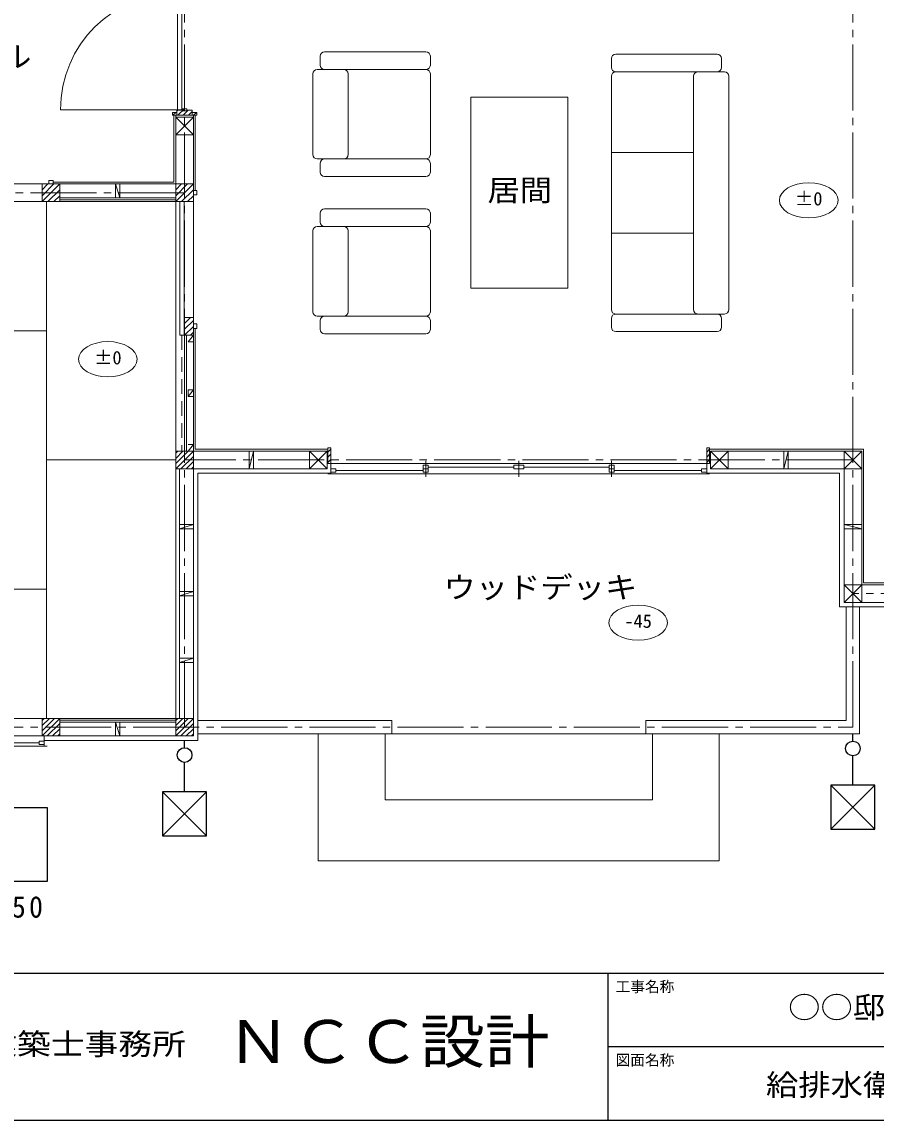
# Model space of a CAD drawing. Units: millimetres, scale not verified. Extents: x -10000 to 10000, y -6925 to 6925.
# Drawn here: x -992 to 4823, y -6925 to 554 of the extents above; entities that cross this region are included whole.
import ezdxf
from ezdxf.enums import TextEntityAlignment as Align

# ---------------------------------------------------------------- set-up
doc = ezdxf.new("R2010")
doc.units = ezdxf.units.MM
doc.header["$LTSCALE"] = 50
doc.linetypes.add('CHAIN2', pattern=[12, 9, -1, 1, -1])
doc.linetypes.add('DASHED2', pattern=[3, 2, -1])
for name, color, linetype, lineweight in [('1-0', 5, 'CHAIN2', 9), ('1-1', 5, 'Continuous', 9), ('1-2', 5, 'Continuous', 9), ('1-3', 5, 'Continuous', 9), ('1-4', 5, 'Continuous', 9), ('1-5', 5, 'Continuous', 9), ('1-7', 5, 'Continuous', 9), ('1-A', 5, 'Continuous', 9), ('1-B', 5, 'Continuous', 9), ('7-5_雨水排水', 7, 'Continuous', 25), ('F-1_図枠', 7, 'Continuous', 25)]:
    doc.layers.add(name, color=color, linetype=linetype, lineweight=lineweight)
doc.layers.add('F-A_文字', color=7, linetype='Continuous')
doc.styles.add('ＭＳ ゴシック', font='')
doc.styles.get('ＭＳ ゴシック').set_extended_font_data('MS Gothic')

msp = doc.modelspace()

# ---------------------------------------------------------------- linework, layer by layer
at = {"layer": '1-0'}
for p, q in [((115.49, -4249.37), (115.49, 4850.63)), ((115.49, -609.37), (-4434.51, -609.37)), ((4665.49, -2429.37), (115.49, -2429.37)), ((8305.49, -3339.37), (4665.49, -3339.37))]:
    msp.add_line(p, q, dxfattribs=at)
msp.add_lwpolyline([(-4434.51, -4249.37), (4665.49, -4249.37), (4665.49, 4850.63)], dxfattribs=at)
at = {"layer": '1-1'}
for p, q in [((42.99, -81.87), (42.99, -536.87)), ((187.99, -594.37), (187.99, -81.87)), ((-779.51, -536.87), (42.99, -536.87)), ((175.49, -596.87), (175.49, -611.87)), ((-734.51, -656.87), (55.49, -656.87)), ((175.49, -1531.87), (175.49, -1516.87)), ((187.99, -1534.37), (187.99, -2356.87)), ((115.49, -1579.37), (115.49, -2369.37)), ((187.99, -2356.87), (1090.49, -2356.87)), ((3690.49, -2356.87), (4737.99, -2356.87)), ((4737.99, -3266.87), (4737.99, -2356.87)), ((205.49, -2519.37), (205.49, -4339.37)), ((205.49, -2519.37), (1110.49, -2519.37)), ((3670.49, -2519.37), (4575.49, -2519.37)), ((4575.49, -2519.37), (4575.49, -3429.37)), ((5640.49, -3266.87), (4737.99, -3266.87)), ((5596.98, -3429.37), (4575.49, -3429.37)), ((-734.51, -4201.87), (55.49, -4201.87)), ((205.49, -4339.37), (-839.51, -4339.37))]:
    msp.add_line(p, q, dxfattribs=at)
at = {"layer": '1-2'}
for p, q in [((55.49, -81.87), (55.49, -669.37)), ((55.49, -94.37), (55.49, -214.37)), ((175.49, -94.37), (55.49, -94.37)), ((175.49, -94.37), (55.49, -214.37)), ((175.49, -214.37), (55.49, -94.37)), ((175.49, -81.87), (175.49, -669.37)), ((175.49, -214.37), (175.49, -94.37)), ((55.49, -214.37), (175.49, -214.37)), ((-734.51, -549.37), (-854.51, -549.37)), ((-854.51, -549.37), (175.49, -549.37)), ((-734.51, -549.37), (-854.51, -669.37)), ((-774.51, -549.37), (-854.51, -629.37)), ((-814.51, -549.37), (-854.51, -589.37)), ((-854.51, -549.37), (-854.51, -669.37)), ((-734.51, -589.37), (-814.51, -669.37)), ((-734.51, -669.37), (-734.51, -549.37)), ((-354.51, -549.37), (-354.51, -644.37)), ((-324.51, -644.37), (-354.51, -549.37)), ((-324.51, -644.37), (-324.51, -549.37)), ((55.49, -549.37), (55.49, -669.37)), ((175.49, -549.37), (55.49, -549.37)), ((175.49, -549.37), (55.49, -669.37)), ((135.49, -549.37), (55.49, -629.37)), ((95.49, -549.37), (55.49, -589.37)), ((175.49, -589.37), (95.49, -669.37)), ((175.49, -669.37), (175.49, -549.37)), ((-854.51, -669.37), (-734.51, -669.37)), ((-734.51, -629.37), (-774.51, -669.37)), ((-734.51, -644.37), (55.49, -644.37)), ((55.49, -669.37), (175.49, -669.37)), ((175.49, -629.37), (135.49, -669.37)), ((155.49, -1459.37), (115.49, -1499.37)), ((115.49, -1459.37), (175.49, -1459.37)), ((115.49, -1579.37), (115.49, -1459.37)), ((175.49, -1479.37), (115.49, -1539.37)), ((175.49, -1459.37), (175.49, -1579.37)), ((175.49, -4309.37), (175.49, -1459.37)), ((175.49, -1519.37), (115.49, -1579.37)), ((175.49, -1559.37), (155.49, -1579.37)), ((175.49, -1579.37), (115.49, -1579.37)), ((127.99, -1579.37), (127.99, -2369.37)), ((140.49, -1624.37), (175.49, -1579.37)), ((140.49, -1624.37), (175.49, -1624.37)), ((140.49, -1996.87), (175.49, -1951.87)), ((175.49, -1951.87), (175.49, -1996.87)), ((175.49, -2369.37), (55.49, -2369.37)), ((55.49, -2369.37), (1085.49, -2369.37)), ((55.49, -2369.37), (55.49, -2489.37)), ((55.49, -2489.37), (175.49, -2369.37)), ((55.49, -2454.02), (140.13, -2369.37)), ((55.49, -2418.66), (104.77, -2369.37)), ((55.49, -2383.31), (69.42, -2369.37)), ((175.49, -2489.37), (175.49, -2369.37)), ((585.49, -2369.37), (555.49, -2369.37)), ((555.49, -2369.37), (555.49, -2489.37)), ((585.49, -2369.37), (555.49, -2489.37)), ((585.49, -2489.37), (585.49, -2369.37)), ((1085.49, -2369.37), (965.49, -2369.37)), ((965.49, -2369.37), (965.49, -2489.37)), ((1085.49, -2369.37), (965.49, -2489.37)), ((1085.49, -2489.37), (965.49, -2369.37)), ((1085.49, -2489.37), (1085.49, -2369.37)), ((3815.49, -2369.37), (3695.49, -2369.37)), ((3695.49, -2369.37), (4725.49, -2369.37)), ((3695.49, -2369.37), (3695.49, -2489.37)), ((3815.49, -2369.37), (3695.49, -2489.37)), ((3815.49, -2489.37), (3695.49, -2369.37)), ((3815.49, -2489.37), (3815.49, -2369.37)), ((4225.49, -2369.37), (4195.49, -2369.37)), ((4195.49, -2369.37), (4195.49, -2489.37)), ((4225.49, -2369.37), (4195.49, -2489.37)), ((4225.49, -2489.37), (4225.49, -2369.37)), ((4605.49, -3399.37), (4605.49, -2369.37)), ((4725.49, -2369.37), (4605.49, -2489.37)), ((4725.49, -2489.37), (4605.49, -2369.37)), ((4725.49, -3399.37), (4725.49, -2369.37)), ((90.84, -2489.37), (175.49, -2404.73)), ((126.2, -2489.37), (175.49, -2440.09)), ((55.49, -2489.37), (175.49, -2489.37)), ((55.49, -2489.37), (1085.49, -2489.37)), ((80.49, -2489.37), (80.49, -4189.37)), ((161.55, -2489.37), (175.49, -2475.44)), ((175.49, -2489.37), (175.49, -4189.37)), ((555.49, -2489.37), (585.49, -2489.37)), ((965.49, -2489.37), (1085.49, -2489.37)), ((3695.49, -2489.37), (3815.49, -2489.37)), ((3695.49, -2489.37), (4725.49, -2489.37)), ((4195.49, -2489.37), (4225.49, -2489.37)), ((80.49, -2869.37), (175.49, -2869.37)), ((175.49, -2869.37), (80.49, -2899.37)), ((175.49, -2899.37), (80.49, -2899.37)), ((4605.49, -2869.37), (4605.49, -2899.37)), ((4725.49, -2869.37), (4605.49, -2869.37)), ((4605.49, -2869.37), (4725.49, -2899.37)), ((4605.49, -2899.37), (4725.49, -2899.37)), ((4725.49, -2899.37), (4725.49, -2869.37)), ((4605.49, -3279.37), (5635.49, -3279.37)), ((4725.49, -3279.37), (4605.49, -3399.37)), ((4725.49, -3399.37), (4605.49, -3279.37)), ((80.49, -3324.37), (175.49, -3324.37)), ((175.49, -3324.37), (80.49, -3354.37)), ((175.49, -3354.37), (80.49, -3354.37)), ((4605.49, -3399.37), (5635.49, -3399.37)), ((80.49, -3779.37), (175.49, -3779.37)), ((175.49, -3779.37), (80.49, -3809.37)), ((175.49, -3809.37), (80.49, -3809.37)), ((-854.51, -4189.37), (-854.51, -4309.37)), ((-734.51, -4189.37), (-854.51, -4189.37)), ((-854.51, -4309.37), (-734.51, -4189.37)), ((-854.51, -4274.02), (-769.87, -4189.37)), ((-854.51, -4238.66), (-805.23, -4189.37)), ((-854.51, -4203.31), (-840.58, -4189.37)), ((-819.16, -4309.37), (-734.51, -4224.73)), ((-783.8, -4309.37), (-734.51, -4260.09)), ((-734.51, -4309.37), (-734.51, -4189.37)), ((-734.51, -4214.37), (55.49, -4214.37)), ((-354.51, -4214.37), (-354.51, -4309.37)), ((-324.51, -4309.37), (-354.51, -4214.37)), ((-324.51, -4309.37), (-324.51, -4214.37)), ((55.49, -4189.37), (55.49, -4309.37)), ((175.49, -4189.37), (55.49, -4189.37)), ((55.49, -4309.37), (175.49, -4189.37)), ((55.49, -4274.02), (140.13, -4189.37)), ((55.49, -4238.66), (104.77, -4189.37)), ((55.49, -4203.31), (69.42, -4189.37)), ((90.84, -4309.37), (175.49, -4224.73)), ((126.2, -4309.37), (175.49, -4260.09)), ((-854.51, -4309.37), (-734.51, -4309.37)), ((175.49, -4309.37), (-854.51, -4309.37)), ((-748.45, -4309.37), (-734.51, -4295.44)), ((161.55, -4309.37), (175.49, -4295.44))]:
    msp.add_line(p, q, dxfattribs=at)
for points in [[(175.49, -1996.87), (140.49, -1996.87), (140.49, -1951.87), (175.49, -1951.87)], [(140.49, -2324.37), (175.49, -2324.37), (140.49, -2369.37)], [(55.49, -4309.37), (175.49, -4309.37), (175.49, -4189.37)]]:
    msp.add_lwpolyline(points, dxfattribs=at)
for points in [[(4605.49, -2489.37), (4725.49, -2489.37), (4725.49, -2369.37), (4605.49, -2369.37)], [(4605.49, -3399.37), (4725.49, -3399.37), (4725.49, -3279.37), (4605.49, -3279.37)]]:
    msp.add_lwpolyline(points, close=True, dxfattribs=at)
at = {"layer": '1-3'}
for p, q in [((67.99, 1100.13), (67.99, -43.87)), ((97.99, 1100.13), (97.99, -43.87)), ((67.99, -43.87), (-729.01, -43.87)), ((-729.01, -43.87), (97.99, -43.87)), ((32.99, -81.87), (32.99, -61.87)), ((62.99, -61.87), (32.99, -61.87)), ((35.13, -81.87), (55.13, -61.87)), ((62.99, -46.87), (100.99, -46.87)), ((62.99, -46.87), (62.99, -81.87)), ((62.99, -54.02), (70.13, -46.87)), ((70.49, -81.87), (115.49, -36.87)), ((100.99, -51.87), (100.99, -36.87)), ((100.99, -36.87), (129.99, -36.87)), ((100.99, -51.87), (129.99, -51.87)), ((105.84, -81.87), (140.84, -46.87)), ((129.99, -51.87), (129.99, -36.87)), ((129.99, -46.87), (167.99, -46.87)), ((141.2, -81.87), (167.99, -55.09)), ((167.99, -46.87), (167.99, -81.87)), ((167.99, -61.87), (197.99, -61.87)), ((176.55, -81.87), (196.55, -61.87)), ((197.99, -81.87), (197.99, -61.87)), ((32.99, -81.87), (197.99, -81.87)), ((-1644.51, -549.37), (-854.51, -549.37)), ((-2554.51, -669.37), (-854.51, -669.37)), ((55.49, -2369.37), (55.49, -669.37)), ((80.49, -669.37), (110.49, -669.37)), ((82.49, -1579.37), (82.49, -669.37)), ((112.49, -669.37), (112.49, -1579.37)), ((175.49, -1459.37), (175.49, -669.37)), ((112.49, -1579.37), (82.49, -1579.37)), ((1090.49, -2375.27), (1110.49, -2355.27)), ((1090.49, -2410.62), (1110.49, -2390.62)), ((3670.49, -2375.27), (3690.49, -2355.27)), ((3670.49, -2410.62), (3690.49, -2390.62)), ((1090.49, -2445.98), (1110.49, -2425.98)), ((1090.49, -2454.37), (3690.49, -2454.37)), ((1110.49, -2454.37), (1110.49, -2524.37)), ((1125.49, -2454.37), (3655.49, -2454.37)), ((1740.99, -2465.37), (1774.99, -2465.37)), ((1757.99, -2434.37), (1757.99, -2544.37)), ((2356.49, -2489.37), (2356.49, -2465.37)), ((2390.49, -2434.37), (2390.49, -2544.37)), ((3005.99, -2465.37), (3039.99, -2465.37)), ((3022.99, -2434.37), (3022.99, -2544.37)), ((3690.49, -2454.37), (3655.49, -2454.37)), ((3670.49, -2445.98), (3690.49, -2425.98)), ((3670.49, -2454.37), (3670.49, -2524.37)), ((1090.49, -2524.37), (3690.49, -2524.37)), ((1125.49, -2524.37), (3655.49, -2524.37)), ((1145.49, -2501.37), (1740.99, -2501.37)), ((1740.99, -2489.37), (1774.99, -2489.37)), ((1774.99, -2477.37), (2356.49, -2477.37)), ((2356.49, -2489.37), (2424.49, -2489.37)), ((2424.49, -2477.37), (3002.99, -2477.37)), ((3005.99, -2489.37), (3039.99, -2489.37)), ((3039.99, -2501.37), (3635.49, -2501.37)), ((3690.49, -2524.37), (3655.49, -2524.37)), ((-3464.51, -4189.37), (-854.51, -4189.37)), ((-3499.51, -4309.37), (-819.51, -4309.37)), ((-854.51, -4309.37), (-3464.51, -4309.37)), ((-819.51, -4309.37), (-854.51, -4309.37)), ((-839.51, -4309.37), (-839.51, -4379.37)), ((-3499.51, -4379.37), (-819.51, -4379.37)), ((-3464.51, -4379.37), (-854.51, -4379.37)), ((-1490.01, -4356.37), (-874.51, -4356.37)), ((-819.51, -4379.37), (-854.51, -4379.37))]:
    msp.add_line(p, q, dxfattribs=at)
at = {"layer": '1-3', "linetype": 'DASHED2'}
msp.add_line((97.49, -1579.37), (97.49, -2369.37), dxfattribs=at)
at = {"layer": '1-3'}
for points in [[(1110.49, -2524.37), (1110.49, -2346.87), (1090.49, -2346.87), (1090.49, -2454.37)], [(3690.49, -2454.37), (3690.49, -2346.87), (3670.49, -2346.87), (3670.49, -2524.37)], [(1774.99, -2465.37), (1774.99, -2513.37), (1740.99, -2513.37), (1740.99, -2465.37)], [(2356.49, -2465.37), (2424.49, -2465.37), (2424.49, -2489.37)], [(3039.99, -2465.37), (3039.99, -2513.37), (3005.99, -2513.37), (3005.99, -2465.37)], [(1110.49, -2489.37), (1145.49, -2489.37), (1145.49, -2513.37), (1110.49, -2513.37)], [(3670.49, -2489.37), (3635.49, -2489.37), (3635.49, -2513.37), (3670.49, -2513.37)], [(-839.51, -4344.37), (-874.51, -4344.37), (-874.51, -4368.37), (-839.51, -4368.37)]]:
    msp.add_lwpolyline(points, dxfattribs=at)
msp.add_arc((67.99, -43.87), 797, 90, 180, dxfattribs=at)
at = {"layer": '1-4'}
for p, q in [((-809.51, -526.87), (-809.51, -549.37)), ((197.99, -594.37), (175.49, -594.37)), ((-734.51, -669.37), (55.49, -669.37)), ((197.99, -1534.37), (175.49, -1534.37))]:
    msp.add_line(p, q, dxfattribs=at)
for points in [[(-779.51, -549.37), (-779.51, -526.87), (-809.51, -526.87)], [(175.49, -624.37), (197.99, -624.37), (197.99, -594.37)], [(175.49, -1501.87), (197.99, -1501.87), (197.99, -1534.37)], [(-734.51, -4189.37), (55.49, -4189.37), (55.49, -2489.37)]]:
    msp.add_lwpolyline(points, dxfattribs=at)
at = {"layer": '1-5'}
for p, q in [((-824.51, -4189.37), (-824.51, -669.37)), ((-2584.51, -1549.37), (-824.51, -1549.37)), ((-824.51, -2429.37), (55.49, -2429.37)), ((-2584.51, -3309.37), (-824.51, -3309.37)), ((4620.49, -4204.37), (4620.49, -3429.37)), ((4710.49, -4294.37), (4710.49, -3429.37)), ((205.49, -4204.37), (1525.49, -4204.37)), ((1525.49, -4204.37), (1525.49, -4294.37)), ((3255.49, -4204.37), (4620.49, -4204.37)), ((3255.49, -4204.37), (3255.49, -4294.37)), ((205.49, -4294.37), (1525.49, -4294.37)), ((205.49, -4294.37), (4710.49, -4294.37)), ((1480.49, -4294.37), (1480.49, -4744.37)), ((3255.49, -4294.37), (4710.49, -4294.37)), ((3300.49, -4294.37), (3300.49, -4744.37)), ((1480.49, -4744.37), (3300.49, -4744.37))]:
    msp.add_line(p, q, dxfattribs=at)
msp.add_lwpolyline([(1025.49, -4294.37), (1025.49, -5159.37), (3755.49, -5159.37), (3755.49, -4294.37)], dxfattribs=at)
at = {"layer": '1-7'}
for p, q in [((1038.69, 260.63), (1038.69, 320.63)), ((1068.69, 350.63), (1758.79, 350.63)), ((1788.79, 260.63), (1788.79, 320.63)), ((3021.29, 244.73), (3021.29, 304.73)), ((3741.29, 334.73), (3051.29, 334.73)), ((3771.29, 304.73), (3771.29, 244.73)), ((1018.79, 230.63), (1758.79, 230.63)), ((988.79, 200.63), (988.79, -349.37)), ((1228.79, 200.63), (1228.79, -349.37)), ((1788.79, -349.37), (1788.79, 200.63)), ((3021.29, 184.73), (3021.29, -1405.27)), ((3791.29, 214.73), (3051.29, 214.73)), ((3581.29, -1405.27), (3581.29, 184.73)), ((3821.29, -1405.27), (3821.29, 184.73)), ((3581.29, -335.27), (3021.29, -335.27)), ((1758.79, -379.37), (1018.79, -379.37)), ((1038.69, -409.37), (1038.69, -469.37)), ((1788.79, -469.37), (1788.79, -409.37)), ((1068.69, -499.37), (1758.79, -499.37)), ((1068.69, -719.37), (1758.79, -719.37)), ((1038.69, -809.37), (1038.69, -749.37)), ((1788.79, -809.37), (1788.79, -749.37)), ((988.79, -869.37), (988.79, -1419.37)), ((1018.79, -839.37), (1758.79, -839.37)), ((1228.79, -869.37), (1228.79, -1419.37)), ((1788.79, -1419.37), (1788.79, -869.37)), ((3581.29, -885.27), (3021.29, -885.27)), ((1758.79, -1449.37), (1018.79, -1449.37)), ((1038.69, -1479.37), (1038.69, -1539.37)), ((1788.79, -1539.37), (1788.79, -1479.37)), ((3021.29, -1525.27), (3021.29, -1465.27)), ((3791.29, -1435.27), (3051.29, -1435.27)), ((3771.29, -1525.27), (3771.29, -1465.27)), ((1068.69, -1569.37), (1758.79, -1569.37)), ((3741.29, -1555.27), (3051.29, -1555.27))]:
    msp.add_line(p, q, dxfattribs=at)
msp.add_lwpolyline([(2065.49, 40.63), (2065.49, -1259.37), (2725.49, -1259.37), (2725.49, 40.63)], close=True, dxfattribs=at)
for centre, start, end in [((1068.69, 320.63), 90, 180), ((1758.79, 320.63), 0, 90), ((3051.29, 304.73), 90, 180), ((3741.29, 304.73), 0, 90), ((1018.79, 200.63), 90, 180), ((1068.69, 260.63), 180, 270), ((1198.79, 200.63), 0, 90), ((1758.79, 260.63), 270, 0), ((1758.79, 200.63), 0, 90), ((3051.29, 244.73), 180, 270), ((3741.29, 244.73), 270, 0), ((3051.29, 184.73), 90, 180), ((3611.29, 184.73), 90, 180), ((3791.29, 184.73), 0, 90), ((1018.79, -349.37), 180, 270), ((1198.79, -349.37), 270, 0), ((1758.79, -349.37), 270, 0), ((1068.69, -409.37), 90, 180), ((1758.79, -409.37), 0, 90), ((1068.69, -469.37), 180, 270), ((1758.79, -469.37), 270, 0), ((1068.69, -749.37), 90, 180), ((1758.79, -749.37), 0, 90), ((1068.69, -809.37), 180, 270), ((1758.79, -809.37), 270, 0), ((1018.79, -869.37), 90, 180), ((1198.79, -869.37), 0, 90), ((1758.79, -869.37), 0, 90), ((1018.79, -1419.37), 180, 270), ((1198.79, -1419.37), 270, 0), ((1758.79, -1419.37), 270, 0), ((3051.29, -1405.27), 180, 270), ((3611.29, -1405.27), 180, 270), ((3791.29, -1405.27), 270, 0), ((1068.69, -1479.37), 90, 180), ((1758.79, -1479.37), 0, 90), ((3051.29, -1465.27), 90, 180), ((3741.29, -1465.27), 0, 90), ((1068.69, -1539.37), 180, 270), ((1758.79, -1539.37), 270, 0), ((3051.29, -1525.27), 180, 270), ((3741.29, -1525.27), 270, 0)]:
    msp.add_arc(centre, 30, start, end, dxfattribs=at)
at = {"layer": '1-B'}
for centre in [(4365.17, -660.8), (-406.71, -1743.31), (3203.81, -3537.59)]:
    msp.add_ellipse(centre, major_axis=(200, 0), ratio=0.6, dxfattribs=at)
at = {"layer": '7-5_雨水排水'}
for p, q in [((4665.49, -4344.37), (4665.49, -4294.37)), ((115.49, -4389.37), (115.49, -4339.37)), ((4665.49, -4644.37), (4665.49, -4444.37)), ((115.49, -4689.37), (115.49, -4489.37)), ((265.49, -4689.37), (-34.51, -4989.37)), ((-34.51, -4689.37), (265.49, -4989.37)), ((4815.49, -4644.37), (4515.49, -4944.37)), ((4515.49, -4644.37), (4815.49, -4944.37))]:
    msp.add_line(p, q, dxfattribs=at)
for points in [[(-34.51, -4989.37), (265.49, -4989.37), (265.49, -4689.37), (-34.51, -4689.37)], [(4515.49, -4944.37), (4815.49, -4944.37), (4815.49, -4644.37), (4515.49, -4644.37)]]:
    msp.add_lwpolyline(points, close=True, dxfattribs=at)
for centre in [(115.49, -4439.37), (4665.49, -4394.37)]:
    msp.add_circle(centre, 50, dxfattribs=at)
at = {"layer": 'F-1_図枠'}
for p, q in [((-10000, -5925), (10000, -5925)), ((3000, -6925), (3000, -5925)), ((3000, -6425), (10000, -6425)), ((-10000, -6925), (10000, -6925))]:
    msp.add_line(p, q, dxfattribs=at)
msp.add_lwpolyline([(-3318.24, -5298.92), (-818.24, -5298.92), (-818.24, -4798.92), (-3318.24, -4798.92)], close=True, dxfattribs=at)

# ---------------------------------------------------------------- texts
at = {"layer": '1-A', "style": 'ＭＳ ゴシック', "width": 1.1}
for s, p in [('玄関ホール', (-2027.01, 200.63)), ('居間', (2177.99, -709.37)), ('ウッドデッキ', (1877.99, -3414.37))]:
    msp.add_text(s, height=146.6, dxfattribs=at).set_placement(p, align=Align.BOTTOM_LEFT)
at = {"layer": '1-B', "style": 'ＭＳ ゴシック'}
for s, p in [('±0', (4271.42, -723.3)), ('±0', (-500.46, -1805.81)), ('-45', (3110.06, -3600.09))]:
    msp.add_text(s, height=91.64, dxfattribs=at).set_placement(p, align=Align.BOTTOM_LEFT)
at = {"layer": 'F-A_文字', "color": 4, "style": 'ＭＳ ゴシック'}
for s, p in [('工事名称', (3050, -6075)), ('図面名称', (3050, -6575))]:
    msp.add_text(s, height=73.31, dxfattribs=at).set_placement(p, align=Align.BOTTOM_LEFT)
at = {"layer": 'F-A_文字', "style": 'ＭＳ ゴシック'}
for s, width, p in [('○○邸新築工事', 1.1, (4225, -6275)), ('1級建築士事務所', 1.15, (-1600, -6525)), ('給排水衛生設備図', 1.1, (4074.04, -6803.12))]:
    msp.add_text(s, height=146.6, dxfattribs=dict(at, width=width)).set_placement(p, align=Align.BOTTOM_LEFT)
at = {"layer": 'F-A_文字', "color": 2, "style": 'ＭＳ ゴシック', "width": 1.1}
msp.add_text('ＮＣＣ設計', height=293.3, dxfattribs=at).set_placement((400, -6625), align=Align.BOTTOM_LEFT)
at = {"layer": 'F-A_文字', "insert": (-1643.24, -5548.92), "char_height": 146.6, "attachment_point": 7, "style": 'ＭＳ ゴシック'}
msp.add_mtext('\\T1.23;\\W0.95;S\u30001:50', dxfattribs=at)

doc.saveas('drawing.dxf')
